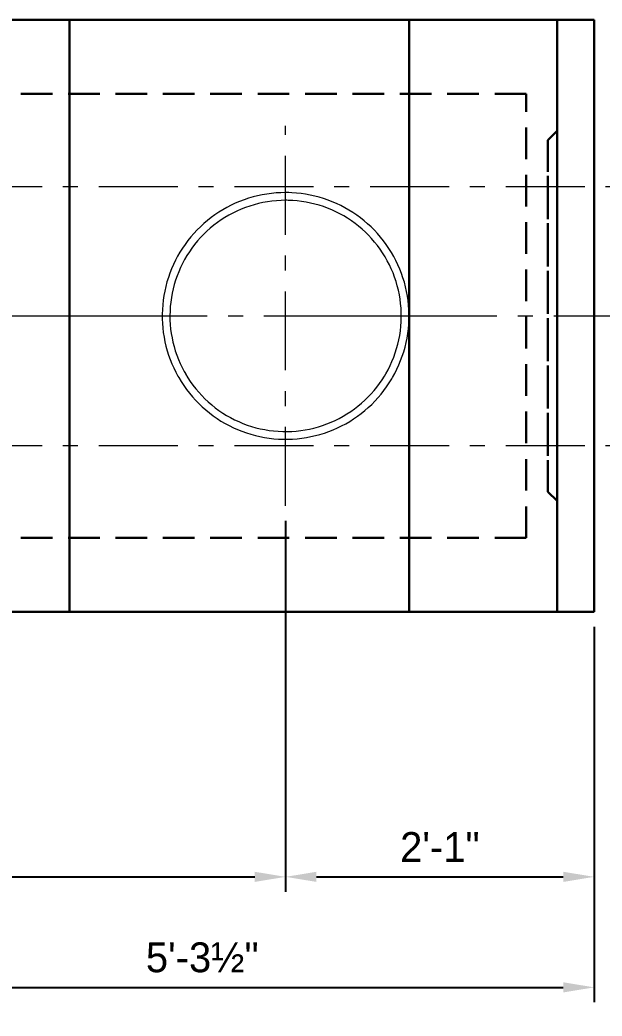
# Model space of a CAD drawing. Extents: x -1 to 861, y -26 to 2.
# Drawn here: x 258.62 to 262.55, y -10.4 to -3.67 of the extents above; entities that cross this region are included whole.
import ezdxf

# ---------------------------------------------------------------- set-up
doc = ezdxf.new("R2010")
doc.units = 21
doc.header["$MEASUREMENT"] = 0
for name, pattern in [('DGN2', [0.12, 0.08, -0.04]), ('DGN4', [0.336, 0.2, -0.053, 0.03, -0.053]), ('DGN7', [0.726, 0.59, -0.053, 0.03, -0.053])]:
    doc.linetypes.add(name, pattern=pattern)
for name, color, linetype, lineweight in [('CL_Major', 1, 'DGN7', 9), ('CL_Minor', 7, 'DGN4', 9), ('Dimension', 7, 'Continuous', 9), ('PileSteel_h', 30, 'DGN2', 15), ('SubStrConc', 3, 'Continuous', 30), ('SubStrConc2', 3, 'Continuous', 30), ('SubStrConc2_h', 3, 'DGN2', 30), ('SubStrConc_h', 3, 'DGN2', 30)]:
    doc.layers.add(name, color=color, linetype=linetype, lineweight=lineweight)
doc.styles.add('FDOT Structures Annotation', font='FDOT.ttf')
doc.dimstyles.new('FDOT Structures Note-Arrow 3-8', dxfattribs={"dimtxt": 0.2016, "dimasz": 0.208267, "dimexe": 0.1008, "dimexo": 0.1008, "dimgap": 0.1008, "dimtad": 1, "dimdec": 3, "dimlfac": 12, "dimzin": 15, "dimlunit": 4, "dimtxsty": 'FDOT Structures Annotation', "dimcen": 2.5, "dimclrd": 256, "dimclre": 256, "dimclrt": 256, "dimazin": 3, "dimtfac": 0.7, "dimtmove": 0, "dimatfit": 1, "dimtfill": 1, "dimfrac": 1, "dimlwd": -1, "dimlwe": -1})

msp = doc.modelspace()

# ---------------------------------------------------------------- linework, layer by layer
at = {"layer": 'CL_Major', "ltscale": 2.666667}
msp.add_line((242.666667, -5.669371), (263.166749, -5.669371), dxfattribs=at)
at = {"layer": 'CL_Minor', "ltscale": 2.666667}
for p, q in [((260.416708, -6.95255), (260.416708, -4.385883)), ((242.666667, -4.794651), (263.166749, -4.794651)), ((242.666667, -6.544651), (263.166749, -6.544651))]:
    msp.add_line(p, q, dxfattribs=at)
at = {"layer": 'PileSteel_h', "ltscale": 2.666667}
for points in [[(260.41669, -4.835883), (260.384822, -4.836493), (260.353017, -4.83832), (260.32132, -4.84136), (260.289776, -4.845606), (260.258432, -4.851052), (260.227332, -4.857686), (260.196521, -4.865498), (260.166044, -4.874476), (260.135943, -4.884604), (260.106263, -4.895867), (260.077045, -4.908247), (260.048331, -4.921725), (260.020162, -4.936279), (259.992577, -4.951889), (259.965617, -4.968529), (259.939318, -4.986176), (259.913719, -5.004801), (259.888854, -5.024378), (259.86476, -5.044877), (259.84147, -5.066268), (259.819016, -5.088518), (259.79743, -5.111596), (259.776742, -5.135466), (259.75698, -5.160095), (259.738172, -5.185445), (259.720344, -5.211479), (259.70352, -5.23816), (259.687724, -5.265449), (259.672976, -5.293306), (259.659297, -5.321691), (259.646705, -5.350561), (259.635217, -5.379877), (259.624848, -5.409595), (259.615612, -5.439672), (259.60752, -5.470065), (259.600584, -5.500731), (259.594811, -5.531626), (259.590208, -5.562705), (259.586782, -5.593924), (259.584535, -5.625238), (259.583469, -5.656602), (259.583585, -5.687973), (259.58488, -5.719306), (259.587353, -5.750555), (259.590997, -5.781677), (259.595807, -5.812629), (259.601773, -5.843365), (259.608888, -5.873843), (259.617138, -5.904021), (259.62651, -5.933855), (259.636991, -5.963304), (259.648564, -5.992328), (259.661211, -6.020884), (259.674913, -6.048935), (259.689649, -6.07644), (259.695028, -6.085898), (259.71149, -6.113191), (259.728975, -6.139821), (259.747456, -6.165752), (259.766906, -6.190947), (259.787293, -6.215369), (259.808589, -6.238985), (259.83076, -6.261762), (259.853773, -6.283667), (259.877595, -6.304671), (259.902189, -6.324743), (259.927519, -6.343857), (259.953548, -6.361985), (259.980238, -6.379103), (260.007548, -6.395187), (260.03544, -6.410215), (260.063871, -6.424167), (260.092801, -6.437024), (260.122187, -6.448769), (260.151987, -6.459386), (260.182157, -6.46886), (260.212653, -6.477181), (260.243432, -6.484336), (260.274449, -6.490317), (260.305658, -6.495117), (260.337016, -6.49873), (260.368477, -6.501153), (260.399995, -6.502382), (260.431526, -6.502418), (260.463025, -6.501261), (260.494446, -6.498916), (260.525745, -6.495385), (260.556877, -6.490676), (260.587798, -6.484797), (260.618464, -6.477757), (260.648831, -6.469568), (260.678857, -6.460242), (260.708498, -6.449794), (260.737715, -6.438241), (260.766464, -6.425599), (260.794706, -6.411888), (260.822402, -6.397128), (260.849512, -6.381343), (260.875999, -6.364554), (260.901826, -6.346789), (260.926956, -6.328071), (260.951356, -6.308431), (260.974991, -6.287895), (260.997829, -6.266495), (261.019838, -6.244261), (261.040989, -6.221227), (261.061253, -6.197426), (261.080601, -6.172892), (261.099008, -6.147661), (261.11645, -6.121769), (261.132902, -6.095255), (261.138403, -6.085868), (261.153809, -6.057965), (261.168129, -6.029507), (261.181345, -6.000536), (261.193439, -5.971096), (261.204396, -5.941228), (261.2142, -5.910978), (261.22284, -5.880389), (261.230304, -5.849506), (261.236583, -5.818374), (261.241669, -5.787038), (261.245557, -5.755545), (261.248242, -5.723939), (261.249721, -5.692266), (261.249996, -5.660573), (261.249065, -5.628904), (261.246932, -5.597306), (261.243601, -5.565823), (261.239079, -5.534502), (261.233374, -5.503386), (261.226494, -5.472521), (261.218452, -5.44195), (261.209259, -5.411717), (261.198931, -5.381865), (261.187483, -5.352437), (261.174933, -5.323474), (261.1613, -5.295017), (261.146606, -5.267106), (261.130871, -5.239782), (261.11412, -5.213081), (261.096378, -5.187042), (261.077671, -5.161702), (261.058027, -5.137095), (261.037475, -5.113257), (261.016046, -5.090219), (260.99377, -5.068015), (260.970681, -5.046675), (260.946812, -5.026228), (260.922198, -5.006703), (260.896875, -4.988126), (260.87088, -4.970523), (260.84425, -4.953918), (260.817024, -4.938333), (260.789242, -4.923789), (260.760943, -4.910305), (260.732168, -4.8979), (260.702958, -4.88659), (260.673357, -4.876389), (260.643404, -4.867311), (260.613145, -4.859367), (260.582621, -4.852566), (260.551877, -4.846919), (260.520956, -4.842429), (260.489901, -4.839104), (260.458758, -4.836945), (260.437582, -4.836144), (260.41669, -4.835883)], [(260.41669, -4.835883), (260.384822, -4.836493), (260.353017, -4.83832), (260.32132, -4.84136), (260.289776, -4.845606), (260.258432, -4.851052), (260.227332, -4.857686), (260.196521, -4.865498), (260.166044, -4.874476), (260.135943, -4.884604), (260.106263, -4.895867), (260.077045, -4.908247), (260.048331, -4.921725), (260.020162, -4.936279), (259.992577, -4.951889), (259.965617, -4.968529), (259.939318, -4.986176), (259.913719, -5.004801), (259.888854, -5.024378), (259.86476, -5.044877), (259.84147, -5.066268), (259.819016, -5.088518), (259.79743, -5.111596), (259.776742, -5.135466), (259.75698, -5.160095), (259.738172, -5.185445), (259.720344, -5.211479), (259.70352, -5.23816), (259.687724, -5.265449), (259.672976, -5.293306), (259.659297, -5.321691), (259.646705, -5.350561), (259.635217, -5.379877), (259.624848, -5.409595), (259.615612, -5.439672), (259.60752, -5.470065), (259.600584, -5.500731), (259.594811, -5.531626), (259.590208, -5.562705), (259.586782, -5.593924), (259.584535, -5.625238), (259.583469, -5.656602), (259.583585, -5.687973), (259.58488, -5.719306), (259.587353, -5.750555), (259.590997, -5.781677), (259.595807, -5.812629), (259.601773, -5.843365), (259.608888, -5.873843), (259.617138, -5.904021), (259.62651, -5.933855), (259.636991, -5.963304), (259.648564, -5.992328), (259.661211, -6.020884), (259.674913, -6.048935), (259.689649, -6.07644), (259.695028, -6.085898), (259.71149, -6.113191), (259.728975, -6.139821), (259.747456, -6.165752), (259.766906, -6.190947), (259.787293, -6.215369), (259.808589, -6.238985), (259.83076, -6.261762), (259.853773, -6.283667), (259.877595, -6.304671), (259.902189, -6.324743), (259.927519, -6.343857), (259.953548, -6.361985), (259.980238, -6.379103), (260.007548, -6.395187), (260.03544, -6.410215), (260.063871, -6.424167), (260.092801, -6.437024), (260.122187, -6.448769), (260.151987, -6.459386), (260.182157, -6.46886), (260.212653, -6.477181), (260.243432, -6.484336), (260.274449, -6.490317), (260.305658, -6.495117), (260.337016, -6.49873), (260.368477, -6.501153), (260.399995, -6.502382), (260.431526, -6.502418), (260.463025, -6.501261), (260.494446, -6.498916), (260.525745, -6.495385), (260.556877, -6.490676), (260.587798, -6.484797), (260.618464, -6.477757), (260.648831, -6.469568), (260.678857, -6.460242), (260.708498, -6.449794), (260.737715, -6.438241), (260.766464, -6.425599), (260.794706, -6.411888), (260.822402, -6.397128), (260.849512, -6.381343), (260.875999, -6.364554), (260.901826, -6.346789), (260.926956, -6.328071), (260.951356, -6.308431), (260.974991, -6.287895), (260.997829, -6.266495), (261.019838, -6.244261), (261.040989, -6.221227), (261.061253, -6.197426), (261.080601, -6.172892), (261.099008, -6.147661), (261.11645, -6.121769), (261.132902, -6.095255), (261.138403, -6.085868), (261.153809, -6.057965), (261.168129, -6.029507), (261.181345, -6.000536), (261.193439, -5.971096), (261.204396, -5.941228), (261.2142, -5.910978), (261.22284, -5.880389), (261.230304, -5.849506), (261.236583, -5.818374), (261.241669, -5.787038), (261.245557, -5.755545), (261.248242, -5.723939), (261.249721, -5.692266), (261.249996, -5.660573), (261.249065, -5.628904), (261.246932, -5.597306), (261.243601, -5.565823), (261.239079, -5.534502), (261.233374, -5.503386), (261.226494, -5.472521), (261.218452, -5.44195), (261.209259, -5.411717), (261.198931, -5.381865), (261.187483, -5.352437), (261.174933, -5.323474), (261.1613, -5.295017), (261.146606, -5.267106), (261.130871, -5.239782), (261.11412, -5.213081), (261.096378, -5.187042), (261.077671, -5.161702), (261.058027, -5.137095), (261.037475, -5.113257), (261.016046, -5.090219), (260.99377, -5.068015), (260.970681, -5.046675), (260.946812, -5.026228), (260.922198, -5.006703), (260.896875, -4.988126), (260.87088, -4.970523), (260.84425, -4.953918), (260.817024, -4.938333), (260.789242, -4.923789), (260.760943, -4.910305), (260.732168, -4.8979), (260.702958, -4.88659), (260.673357, -4.876389), (260.643404, -4.867311), (260.613145, -4.859367), (260.582621, -4.852566), (260.551877, -4.846919), (260.520956, -4.842429), (260.489901, -4.839104), (260.458758, -4.836945), (260.437582, -4.836144), (260.41669, -4.835883)], [(260.41669, -4.835883), (260.384822, -4.836493), (260.353017, -4.83832), (260.32132, -4.84136), (260.289776, -4.845606), (260.258432, -4.851052), (260.227332, -4.857686), (260.196521, -4.865498), (260.166044, -4.874476), (260.135943, -4.884604), (260.106263, -4.895867), (260.077045, -4.908247), (260.048331, -4.921725), (260.020162, -4.936279), (259.992577, -4.951889), (259.965617, -4.968529), (259.939318, -4.986176), (259.913719, -5.004801), (259.888854, -5.024378), (259.86476, -5.044877), (259.84147, -5.066268), (259.819016, -5.088518), (259.79743, -5.111596), (259.776742, -5.135466), (259.75698, -5.160095), (259.738172, -5.185445), (259.720344, -5.211479), (259.70352, -5.23816), (259.687724, -5.265449), (259.672976, -5.293306), (259.659297, -5.321691), (259.646705, -5.350561), (259.635217, -5.379877), (259.624848, -5.409595), (259.615612, -5.439672), (259.60752, -5.470065), (259.600584, -5.500731), (259.594811, -5.531626), (259.590208, -5.562705), (259.586782, -5.593924), (259.584535, -5.625238), (259.583469, -5.656602), (259.583585, -5.687973), (259.58488, -5.719306), (259.587353, -5.750555), (259.590997, -5.781677), (259.595807, -5.812629), (259.601773, -5.843365), (259.608888, -5.873843), (259.617138, -5.904021), (259.62651, -5.933855), (259.636991, -5.963304), (259.648564, -5.992328), (259.661211, -6.020884), (259.674913, -6.048935), (259.689649, -6.07644), (259.695028, -6.085898), (259.71149, -6.113191), (259.728975, -6.139821), (259.747456, -6.165752), (259.766906, -6.190947), (259.787293, -6.215369), (259.808589, -6.238985), (259.83076, -6.261762), (259.853773, -6.283667), (259.877595, -6.304671), (259.902189, -6.324743), (259.927519, -6.343857), (259.953548, -6.361985), (259.980238, -6.379103), (260.007548, -6.395187), (260.03544, -6.410215), (260.063871, -6.424167), (260.092801, -6.437024), (260.122187, -6.448769), (260.151987, -6.459386), (260.182157, -6.46886), (260.212653, -6.477181), (260.243432, -6.484336), (260.274449, -6.490317), (260.305658, -6.495117), (260.337016, -6.49873), (260.368477, -6.501153), (260.399995, -6.502382), (260.431526, -6.502418), (260.463025, -6.501261), (260.494446, -6.498916), (260.525745, -6.495385), (260.556877, -6.490676), (260.587798, -6.484797), (260.618464, -6.477757), (260.648831, -6.469568), (260.678857, -6.460242), (260.708498, -6.449794), (260.737715, -6.438241), (260.766464, -6.425599), (260.794706, -6.411888), (260.822402, -6.397128), (260.849512, -6.381343), (260.875999, -6.364554), (260.901826, -6.346789), (260.926956, -6.328071), (260.951356, -6.308431), (260.974991, -6.287895), (260.997829, -6.266495), (261.019838, -6.244261), (261.040989, -6.221227), (261.061253, -6.197426), (261.080601, -6.172892), (261.099008, -6.147661), (261.11645, -6.121769), (261.132902, -6.095255), (261.138403, -6.085868), (261.153809, -6.057965), (261.168129, -6.029507), (261.181345, -6.000536), (261.193439, -5.971096), (261.204396, -5.941228), (261.2142, -5.910978), (261.22284, -5.880389), (261.230304, -5.849506), (261.236583, -5.818374), (261.241669, -5.787038), (261.245557, -5.755545), (261.248242, -5.723939), (261.249721, -5.692266), (261.249996, -5.660573), (261.249065, -5.628904), (261.246932, -5.597306), (261.243601, -5.565823), (261.239079, -5.534502), (261.233374, -5.503386), (261.226494, -5.472521), (261.218452, -5.44195), (261.209259, -5.411717), (261.198931, -5.381865), (261.187483, -5.352437), (261.174933, -5.323474), (261.1613, -5.295017), (261.146606, -5.267106), (261.130871, -5.239782), (261.11412, -5.213081), (261.096378, -5.187042), (261.077671, -5.161702), (261.058027, -5.137095), (261.037475, -5.113257), (261.016046, -5.090219), (260.99377, -5.068015), (260.970681, -5.046675), (260.946812, -5.026228), (260.922198, -5.006703), (260.896875, -4.988126), (260.87088, -4.970523), (260.84425, -4.953918), (260.817024, -4.938333), (260.789242, -4.923789), (260.760943, -4.910305), (260.732168, -4.8979), (260.702958, -4.88659), (260.673357, -4.876389), (260.643404, -4.867311), (260.613145, -4.859367), (260.582621, -4.852566), (260.551877, -4.846919), (260.520956, -4.842429), (260.489901, -4.839104), (260.458758, -4.836945), (260.437582, -4.836144), (260.41669, -4.835883)], [(260.41669, -4.835883), (260.384822, -4.836493), (260.353017, -4.83832), (260.32132, -4.84136), (260.289776, -4.845606), (260.258432, -4.851052), (260.227332, -4.857686), (260.196521, -4.865498), (260.166044, -4.874476), (260.135943, -4.884604), (260.106263, -4.895867), (260.077045, -4.908247), (260.048331, -4.921725), (260.020162, -4.936279), (259.992577, -4.951889), (259.965617, -4.968529), (259.939318, -4.986176), (259.913719, -5.004801), (259.888854, -5.024378), (259.86476, -5.044877), (259.84147, -5.066268), (259.819016, -5.088518), (259.79743, -5.111596), (259.776742, -5.135466), (259.75698, -5.160095), (259.738172, -5.185445), (259.720344, -5.211479), (259.70352, -5.23816), (259.687724, -5.265449), (259.672976, -5.293306), (259.659297, -5.321691), (259.646705, -5.350561), (259.635217, -5.379877), (259.624848, -5.409595), (259.615612, -5.439672), (259.60752, -5.470065), (259.600584, -5.500731), (259.594811, -5.531626), (259.590208, -5.562705), (259.586782, -5.593924), (259.584535, -5.625238), (259.583469, -5.656602), (259.583585, -5.687973), (259.58488, -5.719306), (259.587353, -5.750555), (259.590997, -5.781677), (259.595807, -5.812629), (259.601773, -5.843365), (259.608888, -5.873843), (259.617138, -5.904021), (259.62651, -5.933855), (259.636991, -5.963304), (259.648564, -5.992328), (259.661211, -6.020884), (259.674913, -6.048935), (259.689649, -6.07644), (259.695028, -6.085898), (259.71149, -6.113191), (259.728975, -6.139821), (259.747456, -6.165752), (259.766906, -6.190947), (259.787293, -6.215369), (259.808589, -6.238985), (259.83076, -6.261762), (259.853773, -6.283667), (259.877595, -6.304671), (259.902189, -6.324743), (259.927519, -6.343857), (259.953548, -6.361985), (259.980238, -6.379103), (260.007548, -6.395187), (260.03544, -6.410215), (260.063871, -6.424167), (260.092801, -6.437024), (260.122187, -6.448769), (260.151987, -6.459386), (260.182157, -6.46886), (260.212653, -6.477181), (260.243432, -6.484336), (260.274449, -6.490317), (260.305658, -6.495117), (260.337016, -6.49873), (260.368477, -6.501153), (260.399995, -6.502382), (260.431526, -6.502418), (260.463025, -6.501261), (260.494446, -6.498916), (260.525745, -6.495385), (260.556877, -6.490676), (260.587798, -6.484797), (260.618464, -6.477757), (260.648831, -6.469568), (260.678857, -6.460242), (260.708498, -6.449794), (260.737715, -6.438241), (260.766464, -6.425599), (260.794706, -6.411888), (260.822402, -6.397128), (260.849512, -6.381343), (260.875999, -6.364554), (260.901826, -6.346789), (260.926956, -6.328071), (260.951356, -6.308431), (260.974991, -6.287895), (260.997829, -6.266495), (261.019838, -6.244261), (261.040989, -6.221227), (261.061253, -6.197426), (261.080601, -6.172892), (261.099008, -6.147661), (261.11645, -6.121769), (261.132902, -6.095255), (261.138403, -6.085868), (261.153809, -6.057965), (261.168129, -6.029507), (261.181345, -6.000536), (261.193439, -5.971096), (261.204396, -5.941228), (261.2142, -5.910978), (261.22284, -5.880389), (261.230304, -5.849506), (261.236583, -5.818374), (261.241669, -5.787038), (261.245557, -5.755545), (261.248242, -5.723939), (261.249721, -5.692266), (261.249996, -5.660573), (261.249065, -5.628904), (261.246932, -5.597306), (261.243601, -5.565823), (261.239079, -5.534502), (261.233374, -5.503386), (261.226494, -5.472521), (261.218452, -5.44195), (261.209259, -5.411717), (261.198931, -5.381865), (261.187483, -5.352437), (261.174933, -5.323474), (261.1613, -5.295017), (261.146606, -5.267106), (261.130871, -5.239782), (261.11412, -5.213081), (261.096378, -5.187042), (261.077671, -5.161702), (261.058027, -5.137095), (261.037475, -5.113257), (261.016046, -5.090219), (260.99377, -5.068015), (260.970681, -5.046675), (260.946812, -5.026228), (260.922198, -5.006703), (260.896875, -4.988126), (260.87088, -4.970523), (260.84425, -4.953918), (260.817024, -4.938333), (260.789242, -4.923789), (260.760943, -4.910305), (260.732168, -4.8979), (260.702958, -4.88659), (260.673357, -4.876389), (260.643404, -4.867311), (260.613145, -4.859367), (260.582621, -4.852566), (260.551877, -4.846919), (260.520956, -4.842429), (260.489901, -4.839104), (260.458758, -4.836945), (260.437582, -4.836144), (260.41669, -4.835883)], [(260.41669, -4.835883), (260.384822, -4.836493), (260.353017, -4.83832), (260.32132, -4.84136), (260.289776, -4.845606), (260.258432, -4.851052), (260.227332, -4.857686), (260.196521, -4.865498), (260.166044, -4.874476), (260.135943, -4.884604), (260.106263, -4.895867), (260.077045, -4.908247), (260.048331, -4.921725), (260.020162, -4.936279), (259.992577, -4.951889), (259.965617, -4.968529), (259.939318, -4.986176), (259.913719, -5.004801), (259.888854, -5.024378), (259.86476, -5.044877), (259.84147, -5.066268), (259.819016, -5.088518), (259.79743, -5.111596), (259.776742, -5.135466), (259.75698, -5.160095), (259.738172, -5.185445), (259.720344, -5.211479), (259.70352, -5.23816), (259.687724, -5.265449), (259.672976, -5.293306), (259.659297, -5.321691), (259.646705, -5.350561), (259.635217, -5.379877), (259.624848, -5.409595), (259.615612, -5.439672), (259.60752, -5.470065), (259.600584, -5.500731), (259.594811, -5.531626), (259.590208, -5.562705), (259.586782, -5.593924), (259.584535, -5.625238), (259.583469, -5.656602), (259.583585, -5.687973), (259.58488, -5.719306), (259.587353, -5.750555), (259.590997, -5.781677), (259.595807, -5.812629), (259.601773, -5.843365), (259.608888, -5.873843), (259.617138, -5.904021), (259.62651, -5.933855), (259.636991, -5.963304), (259.648564, -5.992328), (259.661211, -6.020884), (259.674913, -6.048935), (259.689649, -6.07644), (259.695028, -6.085898), (259.71149, -6.113191), (259.728975, -6.139821), (259.747456, -6.165752), (259.766906, -6.190947), (259.787293, -6.215369), (259.808589, -6.238985), (259.83076, -6.261762), (259.853773, -6.283667), (259.877595, -6.304671), (259.902189, -6.324743), (259.927519, -6.343857), (259.953548, -6.361985), (259.980238, -6.379103), (260.007548, -6.395187), (260.03544, -6.410215), (260.063871, -6.424167), (260.092801, -6.437024), (260.122187, -6.448769), (260.151987, -6.459386), (260.182157, -6.46886), (260.212653, -6.477181), (260.243432, -6.484336), (260.274449, -6.490317), (260.305658, -6.495117), (260.337016, -6.49873), (260.368477, -6.501153), (260.399995, -6.502382), (260.431526, -6.502418), (260.463025, -6.501261), (260.494446, -6.498916), (260.525745, -6.495385), (260.556877, -6.490676), (260.587798, -6.484797), (260.618464, -6.477757), (260.648831, -6.469568), (260.678857, -6.460242), (260.708498, -6.449794), (260.737715, -6.438241), (260.766464, -6.425599), (260.794706, -6.411888), (260.822402, -6.397128), (260.849512, -6.381343), (260.875999, -6.364554), (260.901826, -6.346789), (260.926956, -6.328071), (260.951356, -6.308431), (260.974991, -6.287895), (260.997829, -6.266495), (261.019838, -6.244261), (261.040989, -6.221227), (261.061253, -6.197426), (261.080601, -6.172892), (261.099008, -6.147661), (261.11645, -6.121769), (261.132902, -6.095255), (261.138403, -6.085868), (261.153809, -6.057965), (261.168129, -6.029507), (261.181345, -6.000536), (261.193439, -5.971096), (261.204396, -5.941228), (261.2142, -5.910978), (261.22284, -5.880389), (261.230304, -5.849506), (261.236583, -5.818374), (261.241669, -5.787038), (261.245557, -5.755545), (261.248242, -5.723939), (261.249721, -5.692266), (261.249996, -5.660573), (261.249065, -5.628904), (261.246932, -5.597306), (261.243601, -5.565823), (261.239079, -5.534502), (261.233374, -5.503386), (261.226494, -5.472521), (261.218452, -5.44195), (261.209259, -5.411717), (261.198931, -5.381865), (261.187483, -5.352437), (261.174933, -5.323474), (261.1613, -5.295017), (261.146606, -5.267106), (261.130871, -5.239782), (261.11412, -5.213081), (261.096378, -5.187042), (261.077671, -5.161702), (261.058027, -5.137095), (261.037475, -5.113257), (261.016046, -5.090219), (260.99377, -5.068015), (260.970681, -5.046675), (260.946812, -5.026228), (260.922198, -5.006703), (260.896875, -4.988126), (260.87088, -4.970523), (260.84425, -4.953918), (260.817024, -4.938333), (260.789242, -4.923789), (260.760943, -4.910305), (260.732168, -4.8979), (260.702958, -4.88659), (260.673357, -4.876389), (260.643404, -4.867311), (260.613145, -4.859367), (260.582621, -4.852566), (260.551877, -4.846919), (260.520956, -4.842429), (260.489901, -4.839104), (260.458758, -4.836945), (260.437582, -4.836144), (260.41669, -4.835883)], [(260.41669, -4.835883), (260.384822, -4.836493), (260.353017, -4.83832), (260.32132, -4.84136), (260.289776, -4.845606), (260.258432, -4.851052), (260.227332, -4.857686), (260.196521, -4.865498), (260.166044, -4.874476), (260.135943, -4.884604), (260.106263, -4.895867), (260.077045, -4.908247), (260.048331, -4.921725), (260.020162, -4.936279), (259.992577, -4.951889), (259.965617, -4.968529), (259.939318, -4.986176), (259.913719, -5.004801), (259.888854, -5.024378), (259.86476, -5.044877), (259.84147, -5.066268), (259.819016, -5.088518), (259.79743, -5.111596), (259.776742, -5.135466), (259.75698, -5.160095), (259.738172, -5.185445), (259.720344, -5.211479), (259.70352, -5.23816), (259.687724, -5.265449), (259.672976, -5.293306), (259.659297, -5.321691), (259.646705, -5.350561), (259.635217, -5.379877), (259.624848, -5.409595), (259.615612, -5.439672), (259.60752, -5.470065), (259.600584, -5.500731), (259.594811, -5.531626), (259.590208, -5.562705), (259.586782, -5.593924), (259.584535, -5.625238), (259.583469, -5.656602), (259.583585, -5.687973), (259.58488, -5.719306), (259.587353, -5.750555), (259.590997, -5.781677), (259.595807, -5.812629), (259.601773, -5.843365), (259.608888, -5.873843), (259.617138, -5.904021), (259.62651, -5.933855), (259.636991, -5.963304), (259.648564, -5.992328), (259.661211, -6.020884), (259.674913, -6.048935), (259.689649, -6.07644), (259.695028, -6.085898), (259.71149, -6.113191), (259.728975, -6.139821), (259.747456, -6.165752), (259.766906, -6.190947), (259.787293, -6.215369), (259.808589, -6.238985), (259.83076, -6.261762), (259.853773, -6.283667), (259.877595, -6.304671), (259.902189, -6.324743), (259.927519, -6.343857), (259.953548, -6.361985), (259.980238, -6.379103), (260.007548, -6.395187), (260.03544, -6.410215), (260.063871, -6.424167), (260.092801, -6.437024), (260.122187, -6.448769), (260.151987, -6.459386), (260.182157, -6.46886), (260.212653, -6.477181), (260.243432, -6.484336), (260.274449, -6.490317), (260.305658, -6.495117), (260.337016, -6.49873), (260.368477, -6.501153), (260.399995, -6.502382), (260.431526, -6.502418), (260.463025, -6.501261), (260.494446, -6.498916), (260.525745, -6.495385), (260.556877, -6.490676), (260.587798, -6.484797), (260.618464, -6.477757), (260.648831, -6.469568), (260.678857, -6.460242), (260.708498, -6.449794), (260.737715, -6.438241), (260.766464, -6.425599), (260.794706, -6.411888), (260.822402, -6.397128), (260.849512, -6.381343), (260.875999, -6.364554), (260.901826, -6.346789), (260.926956, -6.328071), (260.951356, -6.308431), (260.974991, -6.287895), (260.997829, -6.266495), (261.019838, -6.244261), (261.040989, -6.221227), (261.061253, -6.197426), (261.080601, -6.172892), (261.099008, -6.147661), (261.11645, -6.121769), (261.132902, -6.095255), (261.138403, -6.085868), (261.153809, -6.057965), (261.168129, -6.029507), (261.181345, -6.000536), (261.193439, -5.971096), (261.204396, -5.941228), (261.2142, -5.910978), (261.22284, -5.880389), (261.230304, -5.849506), (261.236583, -5.818374), (261.241669, -5.787038), (261.245557, -5.755545), (261.248242, -5.723939), (261.249721, -5.692266), (261.249996, -5.660573), (261.249065, -5.628904), (261.246932, -5.597306), (261.243601, -5.565823), (261.239079, -5.534502), (261.233374, -5.503386), (261.226494, -5.472521), (261.218452, -5.44195), (261.209259, -5.411717), (261.198931, -5.381865), (261.187483, -5.352437), (261.174933, -5.323474), (261.1613, -5.295017), (261.146606, -5.267106), (261.130871, -5.239782), (261.11412, -5.213081), (261.096378, -5.187042), (261.077671, -5.161702), (261.058027, -5.137095), (261.037475, -5.113257), (261.016046, -5.090219), (260.99377, -5.068015), (260.970681, -5.046675), (260.946812, -5.026228), (260.922198, -5.006703), (260.896875, -4.988126), (260.87088, -4.970523), (260.84425, -4.953918), (260.817024, -4.938333), (260.789242, -4.923789), (260.760943, -4.910305), (260.732168, -4.8979), (260.702958, -4.88659), (260.673357, -4.876389), (260.643404, -4.867311), (260.613145, -4.859367), (260.582621, -4.852566), (260.551877, -4.846919), (260.520956, -4.842429), (260.489901, -4.839104), (260.458758, -4.836945), (260.437582, -4.836144), (260.41669, -4.835883)], [(260.416691, -4.887966), (260.385825, -4.888577), (260.355023, -4.890405), (260.324333, -4.893447), (260.293802, -4.897694), (260.263476, -4.903141), (260.233404, -4.909775), (260.203629, -4.917585), (260.174199, -4.926558), (260.145158, -4.936678), (260.11655, -4.947928), (260.088419, -4.960288), (260.060808, -4.97374), (260.033758, -4.98826), (260.00731, -5.003825), (259.981504, -5.02041), (259.95638, -5.037987), (259.931974, -5.056529), (259.908323, -5.076007), (259.885464, -5.096388), (259.863429, -5.117641), (259.842252, -5.139732), (259.821965, -5.162627), (259.802596, -5.186288), (259.784175, -5.210681), (259.766729, -5.235765), (259.750283, -5.261502), (259.734861, -5.287853), (259.720486, -5.314775), (259.707179, -5.342228), (259.694958, -5.370168), (259.68384, -5.398554), (259.673843, -5.42734), (259.664978, -5.456483), (259.657259, -5.485938), (259.650696, -5.51566), (259.645298, -5.545604), (259.641071, -5.575723), (259.638021, -5.605972), (259.636151, -5.636304), (259.635461, -5.666675), (259.635952, -5.697037), (259.637622, -5.727344), (259.640467, -5.757552), (259.644481, -5.787613), (259.649655, -5.817484), (259.655982, -5.847119), (259.66345, -5.876474), (259.672046, -5.905504), (259.681756, -5.934167), (259.692564, -5.96242), (259.704452, -5.990221), (259.7174, -6.017528), (259.731387, -6.044301), (259.73972, -6.05914), (259.740133, -6.059855), (259.756094, -6.086281), (259.773079, -6.112041), (259.791058, -6.137099), (259.810002, -6.161416), (259.829881, -6.184956), (259.850663, -6.207682), (259.872314, -6.229563), (259.8948, -6.250563), (259.918085, -6.270654), (259.942131, -6.289804), (259.966901, -6.307986), (259.992357, -6.325172), (260.018456, -6.341338), (260.04516, -6.35646), (260.072425, -6.370516), (260.10021, -6.383486), (260.128471, -6.395351), (260.157164, -6.406094), (260.186245, -6.4157), (260.215668, -6.424156), (260.245388, -6.431451), (260.275359, -6.437573), (260.305535, -6.442516), (260.33587, -6.446273), (260.366316, -6.448839), (260.396828, -6.450213), (260.427359, -6.450394), (260.457862, -6.449381), (260.488291, -6.44718), (260.518599, -6.443793), (260.54874, -6.439229), (260.578668, -6.433494), (260.608339, -6.426599), (260.637707, -6.418556), (260.666729, -6.409379), (260.69536, -6.399082), (260.723557, -6.387683), (260.751279, -6.3752), (260.778483, -6.361654), (260.805129, -6.347066), (260.831177, -6.331459), (260.85659, -6.314859), (260.881328, -6.297292), (260.905355, -6.278785), (260.928637, -6.259368), (260.951138, -6.239072), (260.972826, -6.217927), (260.993669, -6.195967), (261.013637, -6.173226), (261.032701, -6.14974), (261.050833, -6.125545), (261.068007, -6.100678), (261.0842, -6.075178), (261.092884, -6.060542), (261.093297, -6.059827), (261.108202, -6.032791), (261.122019, -6.005202), (261.13473, -5.977103), (261.146317, -5.948538), (261.156763, -5.919552), (261.166054, -5.890192), (261.174178, -5.860501), (261.181122, -5.830527), (261.186878, -5.800317), (261.19144, -5.769917), (261.1948, -5.739374), (261.196957, -5.708736), (261.197907, -5.67805), (261.197651, -5.647363), (261.196191, -5.616723), (261.193531, -5.586175), (261.189676, -5.555768), (261.184633, -5.525548), (261.178412, -5.49556), (261.171024, -5.465851), (261.162481, -5.436466), (261.152798, -5.407449), (261.14199, -5.378844), (261.130076, -5.350695), (261.117076, -5.323044), (261.10301, -5.295933), (261.0879, -5.269402), (261.071772, -5.243492), (261.054651, -5.218241), (261.036565, -5.193687), (261.017541, -5.169866), (260.99761, -5.146815), (260.976804, -5.124566), (260.955154, -5.103154), (260.932696, -5.08261), (260.909463, -5.062963), (260.885492, -5.044243), (260.860821, -5.026477), (260.835488, -5.00969), (260.809531, -4.993908), (260.782991, -4.979153), (260.755909, -4.965445), (260.728326, -4.952805), (260.700285, -4.94125), (260.671829, -4.930796), (260.643001, -4.921458), (260.613845, -4.913248), (260.584406, -4.906177), (260.554728, -4.900255), (260.524856, -4.895488), (260.494837, -4.891883), (260.464714, -4.889443), (260.434534, -4.88817), (260.425584, -4.888017), (260.416691, -4.887966)], [(260.416691, -4.887966), (260.385825, -4.888577), (260.355023, -4.890405), (260.324333, -4.893447), (260.293802, -4.897694), (260.263476, -4.903141), (260.233404, -4.909775), (260.203629, -4.917585), (260.174199, -4.926558), (260.145158, -4.936678), (260.11655, -4.947928), (260.088419, -4.960288), (260.060808, -4.97374), (260.033758, -4.98826), (260.00731, -5.003825), (259.981504, -5.02041), (259.95638, -5.037987), (259.931974, -5.056529), (259.908323, -5.076007), (259.885464, -5.096388), (259.863429, -5.117641), (259.842252, -5.139732), (259.821965, -5.162627), (259.802596, -5.186288), (259.784175, -5.210681), (259.766729, -5.235765), (259.750283, -5.261502), (259.734861, -5.287853), (259.720486, -5.314775), (259.707179, -5.342228), (259.694958, -5.370168), (259.68384, -5.398554), (259.673843, -5.42734), (259.664978, -5.456483), (259.657259, -5.485938), (259.650696, -5.51566), (259.645298, -5.545604), (259.641071, -5.575723), (259.638021, -5.605972), (259.636151, -5.636304), (259.635461, -5.666675), (259.635952, -5.697037), (259.637622, -5.727344), (259.640467, -5.757552), (259.644481, -5.787613), (259.649655, -5.817484), (259.655982, -5.847119), (259.66345, -5.876474), (259.672046, -5.905504), (259.681756, -5.934167), (259.692564, -5.96242), (259.704452, -5.990221), (259.7174, -6.017528), (259.731387, -6.044301), (259.73972, -6.05914), (259.740133, -6.059855), (259.756094, -6.086281), (259.773079, -6.112041), (259.791058, -6.137099), (259.810002, -6.161416), (259.829881, -6.184956), (259.850663, -6.207682), (259.872314, -6.229563), (259.8948, -6.250563), (259.918085, -6.270654), (259.942131, -6.289804), (259.966901, -6.307986), (259.992357, -6.325172), (260.018456, -6.341338), (260.04516, -6.35646), (260.072425, -6.370516), (260.10021, -6.383486), (260.128471, -6.395351), (260.157164, -6.406094), (260.186245, -6.4157), (260.215668, -6.424156), (260.245388, -6.431451), (260.275359, -6.437573), (260.305535, -6.442516), (260.33587, -6.446273), (260.366316, -6.448839), (260.396828, -6.450213), (260.427359, -6.450394), (260.457862, -6.449381), (260.488291, -6.44718), (260.518599, -6.443793), (260.54874, -6.439229), (260.578668, -6.433494), (260.608339, -6.426599), (260.637707, -6.418556), (260.666729, -6.409379), (260.69536, -6.399082), (260.723557, -6.387683), (260.751279, -6.3752), (260.778483, -6.361654), (260.805129, -6.347066), (260.831177, -6.331459), (260.85659, -6.314859), (260.881328, -6.297292), (260.905355, -6.278785), (260.928637, -6.259368), (260.951138, -6.239072), (260.972826, -6.217927), (260.993669, -6.195967), (261.013637, -6.173226), (261.032701, -6.14974), (261.050833, -6.125545), (261.068007, -6.100678), (261.0842, -6.075178), (261.092884, -6.060542), (261.093297, -6.059827), (261.108202, -6.032791), (261.122019, -6.005202), (261.13473, -5.977103), (261.146317, -5.948538), (261.156763, -5.919552), (261.166054, -5.890192), (261.174178, -5.860501), (261.181122, -5.830527), (261.186878, -5.800317), (261.19144, -5.769917), (261.1948, -5.739374), (261.196957, -5.708736), (261.197907, -5.67805), (261.197651, -5.647363), (261.196191, -5.616723), (261.193531, -5.586175), (261.189676, -5.555768), (261.184633, -5.525548), (261.178412, -5.49556), (261.171024, -5.465851), (261.162481, -5.436466), (261.152798, -5.407449), (261.14199, -5.378844), (261.130076, -5.350695), (261.117076, -5.323044), (261.10301, -5.295933), (261.0879, -5.269402), (261.071772, -5.243492), (261.054651, -5.218241), (261.036565, -5.193687), (261.017541, -5.169866), (260.99761, -5.146815), (260.976804, -5.124566), (260.955154, -5.103154), (260.932696, -5.08261), (260.909463, -5.062963), (260.885492, -5.044243), (260.860821, -5.026477), (260.835488, -5.00969), (260.809531, -4.993908), (260.782991, -4.979153), (260.755909, -4.965445), (260.728326, -4.952805), (260.700285, -4.94125), (260.671829, -4.930796), (260.643001, -4.921458), (260.613845, -4.913248), (260.584406, -4.906177), (260.554728, -4.900255), (260.524856, -4.895488), (260.494837, -4.891883), (260.464714, -4.889443), (260.434534, -4.88817), (260.425584, -4.888017), (260.416691, -4.887966)]]:
    msp.add_lwpolyline(points, dxfattribs=at)
at = {"layer": 'SubStrConc'}
for points in [[(261.249999, -3.669199), (258.958332, -3.669246)], [(262.499999, -3.669173), (262.249999, -3.669178)], [(262.500082, -7.669173), (262.499999, -3.669173)], [(261.250082, -7.669199), (258.958415, -7.669246)], [(262.500082, -7.669173), (262.250082, -7.669178)]]:
    msp.add_lwpolyline(points, dxfattribs=at)
at = {"layer": 'SubStrConc2'}
for points in [[(258.958332, -3.669246), (255.458332, -3.669319)], [(258.958415, -7.669246), (258.958332, -3.669246)], [(262.249999, -3.669178), (261.249999, -3.669199)], [(261.250082, -7.669199), (261.249999, -3.669199)], [(262.250082, -7.669178), (262.249999, -3.669178)], [(258.958415, -7.669246), (255.458415, -7.669319)], [(262.250082, -7.669178), (261.250082, -7.669199)]]:
    msp.add_lwpolyline(points, dxfattribs=at)
at = {"layer": 'SubStrConc2_h', "ltscale": 2.666667}
for points in [[(262.250015, -4.419178), (262.187516, -4.48168)], [(262.250015, -4.419178), (262.187516, -4.48168)], [(262.187516, -4.48168), (262.187565, -6.85668)], [(262.187565, -6.85668), (262.187516, -4.48168)], [(262.250066, -6.919178), (262.187565, -6.85668)], [(262.250066, -6.919178), (262.187565, -6.85668)]]:
    msp.add_lwpolyline(points, dxfattribs=at)
at = {"layer": 'SubStrConc_h', "ltscale": 2.666667}
for points in [[(262.041676, -4.169183), (243.791676, -4.169559)], [(262.041676, -4.169183), (243.791676, -4.169559)], [(262.041738, -7.169183), (262.041676, -4.169183)], [(262.041738, -7.169183), (262.041676, -4.169183)], [(262.041738, -7.169183), (243.791738, -7.169559)], [(262.041738, -7.169183), (243.791738, -7.169559)]]:
    msp.add_lwpolyline(points, dxfattribs=at)

# ---------------------------------------------------------------- next in the draw order: dimensions: what is measured, and where the dimension line sits
at = {"layer": 'Dimension'}
msp.add_linear_dim(base=(245.416708, -9.459016), p1=(245.416708, -6.952859), p2=(260.416708, -6.95255), text='3 EQUAL SPA @ 5\'-0" = 15\'-0"', dimstyle='FDOT Structures Note-Arrow 3-8', dxfattribs=at).render()

# ---------------------------------------------------------------- next in the draw order: dimensions: what is measured, and where the dimension line sits
msp.add_linear_dim(base=(260.416708, -9.459016), p1=(260.416708, -6.95255), p2=(262.500082, -7.669569), text='2\'-1"', dimstyle='FDOT Structures Note-Arrow 3-8', dxfattribs=at).render()

# ---------------------------------------------------------------- next in the draw order: dimensions: what is measured, and where the dimension line sits
msp.add_linear_dim(base=(257.208049, -10.205682), p1=(257.208049, -8.869569), p2=(262.500082, -7.669569), text='5\'-3½"', dimstyle='FDOT Structures Note-Arrow 3-8', dxfattribs=at).render()

doc.saveas('drawing.dxf')
